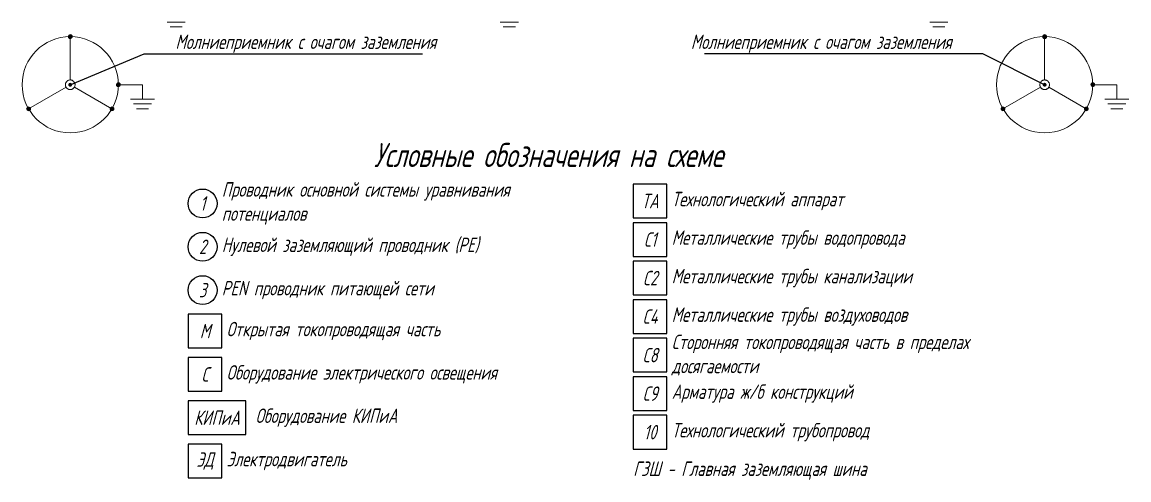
# Model space of a CAD drawing. Header units: millimetres. Extents: x -14296 to 10264, y -13087 to -5602.
# Drawn here: x -114.8 to 115.2, y -12774.6 to -12679.5 of the extents above; entities that cross this region are included whole.
import ezdxf
from ezdxf import colors
from ezdxf.entities.mleader import LeaderData, LeaderLine
from ezdxf.math import Vec2, Vec3

# ---------------------------------------------------------------- set-up
doc = ezdxf.new("R2010")
doc.units = ezdxf.units.MM
doc.linetypes.add('gost6', pattern=[12, 8, -1.5, 1, -1.5])
for name, color, linetype, lineweight in [('Заземление (Вновь)', 6, 'gost6', 15), ('Линия выноска', 137, 'Continuous', 25), ('Рамка тонкая', 5, 'Continuous', 25), ('Схема распред. сети', 9, 'Continuous', 25), ('Текст', 7, 'Continuous', 20)]:
    doc.layers.add(name, color=color, linetype=linetype, lineweight=lineweight)
doc.styles.add('Simplex', font='simplex.shx', dxfattribs={"width": 0.7, "oblique": 15})

# ---------------------------------------------------------------- blocks, each defined once
blk = doc.blocks.new('_None')

msp = doc.modelspace()

# ---------------------------------------------------------------- hatches: boundary and pattern name
at = {"layer": 'Заземление (Вновь)', "linetype": 'ByBlock'}
h = msp.add_hatch(color=256, dxfattribs=at)
h.paths.add_polyline_path([(-104.82267, -12682.14515), (-104.82267, -12682.54515), (-104.42267, -12682.54515, 0.414213562)])
h.paths.add_polyline_path([(-104.82267, -12682.14515, 0.414213562), (-105.22267, -12682.54515), (-104.82267, -12682.54515)])
h.paths.add_polyline_path([(-104.42267, -12682.54515), (-104.82267, -12682.54515), (-105.22267, -12682.54515, 1)])
h = msp.add_hatch(color=256, dxfattribs=at)
h.paths.add_polyline_path([(97.67733, -12682.14515), (97.67733, -12682.54515), (98.07733, -12682.54515, 0.414213562)])
h.paths.add_polyline_path([(97.67733, -12682.14515, 0.414213562), (97.27733, -12682.54515), (97.67733, -12682.54515)])
h.paths.add_polyline_path([(98.07733, -12682.54515), (97.67733, -12682.54515), (97.27733, -12682.54515, 1)])
at = {"layer": 'Заземление (Вновь)'}
h = msp.add_hatch(color=256, dxfattribs=at)
edge = h.paths.add_edge_path()
edge.add_arc((-104.82267, -12692.54515), 0.40452, 0, 360)
at = {"layer": 'Заземление (Вновь)', "linetype": 'ByBlock'}
h = msp.add_hatch(color=256, dxfattribs=at)
h.paths.add_polyline_path([(-94.82267, -12692.14515), (-94.82267, -12692.54515), (-94.42267, -12692.54515, 0.414213562)])
h.paths.add_polyline_path([(-94.82267, -12692.14515, 0.414213562), (-95.22267, -12692.54515), (-94.82267, -12692.54515)])
h.paths.add_polyline_path([(-94.42267, -12692.54515), (-94.82267, -12692.54515), (-95.22267, -12692.54515, 1)])
at = {"layer": 'Заземление (Вновь)'}
h = msp.add_hatch(color=256, dxfattribs=at)
edge = h.paths.add_edge_path()
edge.add_arc((97.67733, -12692.54515), 0.40452, 0, 360)
at = {"layer": 'Заземление (Вновь)', "linetype": 'ByBlock'}
h = msp.add_hatch(color=256, dxfattribs=at)
h.paths.add_polyline_path([(107.67733, -12692.14515), (107.67733, -12692.54515), (108.07733, -12692.54515, 0.414213562)])
h.paths.add_polyline_path([(107.67733, -12692.14515, 0.414213562), (107.27733, -12692.54515), (107.67733, -12692.54515)])
h.paths.add_polyline_path([(108.07733, -12692.54515), (107.67733, -12692.54515), (107.27733, -12692.54515, 1)])
h = msp.add_hatch(color=256, dxfattribs=at)
h.paths.add_polyline_path([(-113.48293, -12697.14515), (-113.48293, -12697.54515), (-113.08293, -12697.54515, 0.414213562)])
h.paths.add_polyline_path([(-113.48293, -12697.14515, 0.414213562), (-113.88293, -12697.54515), (-113.48293, -12697.54515)])
h.paths.add_polyline_path([(-113.08293, -12697.54515), (-113.48293, -12697.54515), (-113.88293, -12697.54515, 1)])
h = msp.add_hatch(color=256, dxfattribs=at)
h.paths.add_polyline_path([(-96.16242, -12697.14515), (-96.16242, -12697.54515), (-95.76242, -12697.54515, 0.414213562)])
h.paths.add_polyline_path([(-96.16242, -12697.14515, 0.414213562), (-96.56242, -12697.54515), (-96.16242, -12697.54515)])
h.paths.add_polyline_path([(-95.76242, -12697.54515), (-96.16242, -12697.54515), (-96.56242, -12697.54515, 1)])
h = msp.add_hatch(color=256, dxfattribs=at)
h.paths.add_polyline_path([(89.01707, -12697.14515), (89.01707, -12697.54515), (89.41707, -12697.54515, 0.414213562)])
h.paths.add_polyline_path([(89.01707, -12697.14515, 0.414213562), (88.61707, -12697.54515), (89.01707, -12697.54515)])
h.paths.add_polyline_path([(89.41707, -12697.54515), (89.01707, -12697.54515), (88.61707, -12697.54515, 1)])
h = msp.add_hatch(color=256, dxfattribs=at)
h.paths.add_polyline_path([(106.33758, -12697.14515), (106.33758, -12697.54515), (106.73758, -12697.54515, 0.414213562)])
h.paths.add_polyline_path([(106.33758, -12697.14515, 0.414213562), (105.93758, -12697.54515), (106.33758, -12697.54515)])
h.paths.add_polyline_path([(106.73758, -12697.54515), (106.33758, -12697.54515), (105.93758, -12697.54515, 1)])

# ---------------------------------------------------------------- linework, layer by layer
for p, q in [((-80.94767, -12679.54515), (-84.69767, -12679.54515)), ((-11.69767, -12679.54515), (-15.44767, -12679.54515)), ((77.55233, -12679.54515), (73.80233, -12679.54515)), ((-81.57267, -12680.54515), (-84.07267, -12680.54515)), ((-12.32267, -12680.54515), (-14.82267, -12680.54515)), ((76.92733, -12680.54515), (74.42733, -12680.54515)), ((-104.82267, -12691.54515), (-104.82267, -12682.54515)), ((97.67733, -12691.54515), (97.67733, -12682.54515)), ((-105.6887, -12693.04515), (-113.48293, -12697.54515)), ((-103.95665, -12693.04515), (-96.16242, -12697.54515)), ((-94.82267, -12692.54515), (-89.82267, -12692.54515)), ((-89.82267, -12692.54515), (-89.82267, -12695.54515)), ((96.8113, -12693.04515), (89.01707, -12697.54515)), ((98.54335, -12693.04515), (106.33758, -12697.54515)), ((107.67733, -12692.54515), (112.67733, -12692.54515)), ((112.67733, -12692.54515), (112.67733, -12695.54515)), ((-87.32267, -12695.54515), (-92.32267, -12695.54515)), ((115.17733, -12695.54515), (110.17733, -12695.54515)), ((-87.94767, -12696.54515), (-91.69767, -12696.54515)), ((-88.57267, -12697.54515), (-91.07267, -12697.54515)), ((114.55233, -12696.54515), (110.80233, -12696.54515)), ((113.92733, -12697.54515), (111.42733, -12697.54515))]:
    msp.add_line(p, q, dxfattribs=at)
for centre, radius in [((-104.82267, -12682.54515), 0.4), ((97.67733, -12682.54515), 0.4), ((-104.82267, -12692.54515), 10), ((97.67733, -12692.54515), 10), ((-94.82267, -12692.54515), 0.4), ((107.67733, -12692.54515), 0.4), ((-113.48293, -12697.54515), 0.4), ((-96.16242, -12697.54515), 0.4), ((89.01707, -12697.54515), 0.4), ((106.33758, -12697.54515), 0.4)]:
    msp.add_circle(centre, radius, dxfattribs=at)
at = {"layer": 'Заземление (Вновь)'}
for centre, radius in [((-104.82267, -12692.54515), 1), ((-104.82267, -12692.54515), 0.25), ((97.67733, -12692.54515), 1), ((97.67733, -12692.54515), 0.25)]:
    msp.add_circle(centre, radius, dxfattribs=at)
at = {"layer": 'Рамка тонкая'}
for p, q in [((12.17756, -12713.20314), (12.17756, -12720.20314)), ((19.17756, -12713.20314), (12.17756, -12713.20314)), ((19.17756, -12720.20314), (19.17756, -12713.20314)), ((12.17756, -12720.20314), (19.17756, -12720.20314)), ((12.17756, -12721.20314), (12.17756, -12728.20314)), ((19.17756, -12721.20314), (12.17756, -12721.20314)), ((19.17756, -12728.20314), (19.17756, -12721.20314)), ((12.17756, -12728.20314), (19.17756, -12728.20314)), ((12.17756, -12729.20314), (12.17756, -12736.20314)), ((19.17756, -12729.20314), (12.17756, -12729.20314)), ((19.17756, -12736.20314), (19.17756, -12729.20314)), ((12.17756, -12736.20314), (19.17756, -12736.20314)), ((12.17756, -12737.20314), (12.17756, -12744.20314)), ((19.17756, -12737.20314), (12.17756, -12737.20314)), ((19.17756, -12744.20314), (19.17756, -12737.20314)), ((-80.32244, -12740.20314), (-80.32244, -12747.20314)), ((-73.32244, -12740.20314), (-80.32244, -12740.20314)), ((-73.32244, -12747.20314), (-73.32244, -12740.20314)), ((12.17756, -12744.20314), (19.17756, -12744.20314)), ((12.17756, -12745.20314), (12.17756, -12752.20314)), ((19.17756, -12745.20314), (12.17756, -12745.20314)), ((19.17756, -12752.20314), (19.17756, -12745.20314)), ((-80.32244, -12747.20314), (-73.32244, -12747.20314)), ((-80.32244, -12749.20314), (-80.32244, -12756.20314)), ((-73.32244, -12749.20314), (-80.32244, -12749.20314)), ((-73.32244, -12756.20314), (-73.32244, -12749.20314)), ((12.17756, -12752.20314), (19.17756, -12752.20314)), ((12.17756, -12753.20314), (12.17756, -12760.20314)), ((19.17756, -12753.20314), (12.17756, -12753.20314)), ((19.17756, -12760.20314), (19.17756, -12753.20314)), ((-80.32244, -12756.20314), (-73.32244, -12756.20314)), ((-80.32244, -12758.20314), (-80.32244, -12765.20314)), ((-68.32244, -12758.20314), (-80.32244, -12758.20314)), ((-68.32244, -12765.20314), (-68.32244, -12758.20314)), ((12.17756, -12760.20314), (19.17756, -12760.20314)), ((12.17756, -12761.20314), (12.17756, -12768.20314)), ((19.17756, -12761.20314), (12.17756, -12761.20314)), ((19.17756, -12768.20314), (19.17756, -12761.20314)), ((-80.32244, -12765.20314), (-68.32244, -12765.20314)), ((-80.32244, -12767.20314), (-80.32244, -12774.20314)), ((-73.32244, -12767.20314), (-80.32244, -12767.20314)), ((-73.32244, -12774.20314), (-73.32244, -12767.20314)), ((12.17756, -12768.20314), (19.17756, -12768.20314)), ((-80.32244, -12774.20314), (-73.32244, -12774.20314))]:
    msp.add_line(p, q, dxfattribs=at)
for centre in [(-77.32244, -12717.20314), (-77.32244, -12726.20314), (-77.32244, -12735.20314)]:
    msp.add_circle(centre, 3, dxfattribs=at)

# ---------------------------------------------------------------- texts
at = {"layer": 'Схема распред. сети', "color": 2, "lineweight": 35, "insert": (-85.32244, -12704.64357), "char_height": 5, "attachment_point": 1, "style": 'Simplex'}
msp.add_mtext_dynamic_manual_height_columns('\\pi43.598;Условные обозначения на схеме', width=185, gutter_width=22.51954, heights=[6.32612], dxfattribs=at)
at = {"layer": 'Схема распред. сети', "color": 2, "char_height": 3, "attachment_point": 4, "style": 'Simplex'}
for s, heights, insert in [('\\pt0;Проводник основной системы уравнивания потенциалов', [10.30489], (-73.32244, -12717.20314)), ('\\pt0;Технологический аппарат', [8.40089], (20.17756, -12716.70314)), ('\\pt0;Металлические трубы водопровода', [8.40089], (20.17756, -12724.70314)), ('\\pt0;Нулевой заземляющий проводник (PE)', [8.40089], (-73.32244, -12726.20314)), ('\\pt0;Металлические трубы канализации', [8.40089], (20.17756, -12732.70314)), ('\\pt0;PEN проводник питающей сети', [8.40089], (-73.32244, -12735.20314)), ('\\pt0;Металлические трубы воздуховодов', [8.40089], (20.17756, -12740.70314)), ('\\pt0;Открытая токопроводящая часть', [8.40089], (-72.32244, -12743.70314)), ('\\pt0;Сторонняя токопроводящая часть в пределах досягаемости', [10.36472], (20.17756, -12748.70314)), ('\\pt0;Оборудование электрического освещения', [8.40089], (-72.32244, -12752.70314)), ('\\pt0;Арматура ж/б конструкций', [8.40089], (20.17756, -12756.70314)), ('\\pt0;Оборудование КИПиА', [8.40089], (-66.32244, -12761.70314)), ('\\pt0;Технологический трубопровод', [8.40089], (20.17756, -12764.70314)), ('\\pt0;Электродвигатель', [8.40089], (-72.32244, -12770.70314)), ('\\pt0;ГЗШ - Главная заземляющая шина', [8.40089], (12.17756, -12772.70314))]:
    msp.add_mtext_dynamic_manual_height_columns(s, width=72.0138663, gutter_width=22.51954, heights=heights, dxfattribs=dict(at, insert=insert))
at = {"layer": 'Текст', "char_height": 3, "attachment_point": 5, "style": 'Simplex'}
for s, width, insert in [('1', 2, (-77.32244, -12717.20314)), ('ТА', 10.2727067, (15.67756, -12716.70314)), ('{\\W0.7;С1}', 10.2727067, (15.67756, -12724.70314)), ('2', 2, (-77.32244, -12726.20314)), ('С2', 10.2727067, (15.67756, -12732.70314)), ('3', 2, (-77.32244, -12735.20314)), ('{\\W0.7;С4}', 10.2727067, (15.67756, -12740.70314)), ('{\\W0.7;М}', 10.2727067, (-76.82244, -12743.70314)), ('{\\W0.7;С8}', 10.2727067, (15.67756, -12748.70314)), ('{\\W0.7;С}', 10.2727067, (-76.82244, -12752.70314)), ('{\\W0.7;С9}', 10.2727067, (15.67756, -12756.70314)), ('{\\W0.7;КИПиА}', 10.2727067, (-74.32244, -12761.70314)), ('10', 10.2727067, (15.67756, -12764.70314)), ('{\\W0.7;ЭД}', 10.2727067, (-76.82244, -12770.70314))]:
    msp.add_mtext_dynamic_manual_height_columns(s, width=width, gutter_width=12.5, heights=[0], dxfattribs=dict(at, insert=insert))

# ---------------------------------------------------------------- leaders
at = {"layer": 'Линия выноска'}
ml = msp.add_multileader_mtext('Standard', dxfattribs=at)
ml.set_content('Молниеприемник с очагом заземления', color=2, style='Simplex')
ml.set_leader_properties()
ml.set_arrow_properties(name='NONE')
ml.build(insert=Vec2(0, 0))
ml.multileader.update_dxf_attribs({"text_left_attachment_type": 6, "text_right_attachment_type": 6, "dogleg_length": 0})
ctx = ml.context
ctx.base_point, ctx.char_height, ctx.plane_origin = Vec3(-89.43556, -12686.11942), 3, Vec3(-25.63344, -12722.30737)
ctx.left_attachment, ctx.right_attachment, ctx.text_align_type = 6, 6, 1
notes = []
notes.append((ctx, [(1, (1, 1, 0), (-89.43556, -12686.11942), (1, 0), 0, [(1, [(-104.82267, -12692.54515)], 0, [])])]))
ctx.mtext.insert, ctx.mtext.alignment, ctx.mtext.line_spacing_factor, ctx.mtext.flow_direction = Vec3(-55.86761, -12682.11942), 2, 0.8, 5
ml = msp.add_multileader_mtext('Standard', dxfattribs=at)
ml.set_content('Молниеприемник с очагом заземления', color=2, style='Simplex')
ml.set_leader_properties()
ml.set_arrow_properties(name='NONE')
ml.build(insert=Vec2(0, 0))
ml.multileader.update_dxf_attribs({"text_left_attachment_type": 6, "text_right_attachment_type": 6, "dogleg_length": 0})
ctx = ml.context
ctx.base_point, ctx.char_height, ctx.plane_origin = Vec3(17.6817, -12686.11942), 3, Vec3(176.86656, -12722.30737)
ctx.left_attachment, ctx.right_attachment, ctx.text_align_type = 6, 6, 1
notes.append((ctx, [(0, (1, 1, 0), (84.8176, -12686.11942), (-1, 0), 0, [(1, [(97.67733, -12692.54515)], 0, [])])]))
ctx.mtext.insert, ctx.mtext.alignment, ctx.mtext.line_spacing_factor, ctx.mtext.flow_direction = Vec3(51.24965, -12682.11942), 2, 0.8, 5
for ctx, leaders in notes:
    for number, flags, end, landing, length, lines in leaders:
        leader = LeaderData()
        leader.index, (leader.has_last_leader_line, leader.has_dogleg_vector, leader.attachment_direction) = number, flags
        leader.last_leader_point, leader.dogleg_vector, leader.dogleg_length = Vec3(end), Vec3(landing), length
        for number, points, colour, breaks in lines:
            line = LeaderLine()
            line.index, line.vertices, line.color, line.breaks = number, Vec3.list(points), colors.encode_raw_color(colour), breaks
            leader.lines.append(line)
        ctx.leaders.append(leader)

doc.saveas('drawing.dxf')
